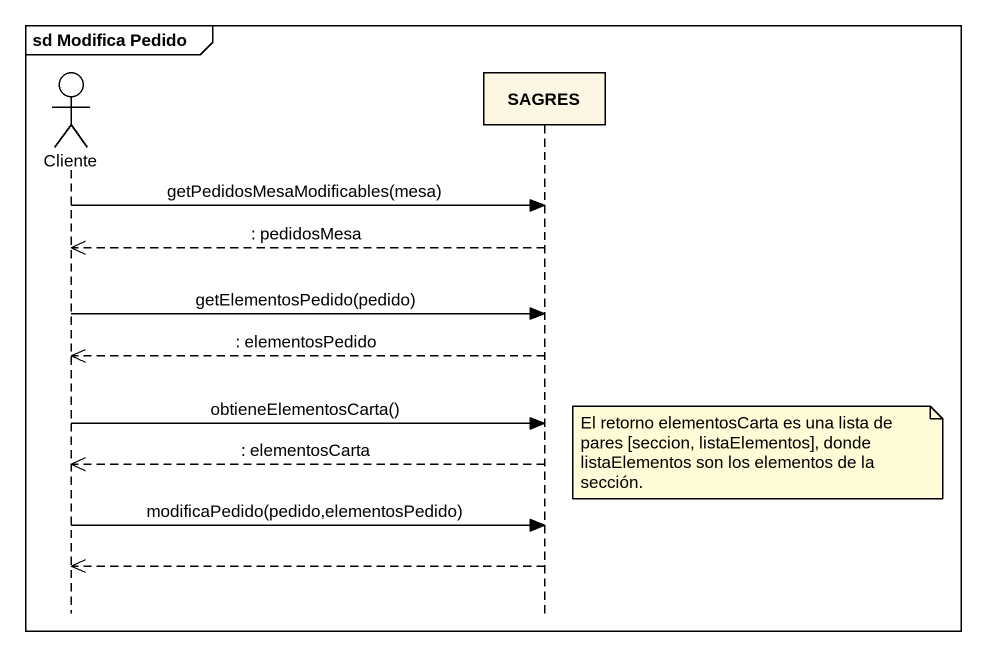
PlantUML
@startuml
mainframe sd Modifica Pedido
hide footbox
actor Cliente
participant SAGRES

Cliente -> SAGRES : getPedidosMesaModificables(mesa)
SAGRES -->> Cliente : : pedidosMesa
Cliente -> SAGRES : getElementosPedido(pedido)
SAGRES -->> Cliente : : elementosPedido
Cliente -> SAGRES : obtieneElementosCarta()
note right of SAGRES : El retorno elementosCarta es una lista de pares [seccion, listaElementos], donde listaElementos son los elementos de la sección.
SAGRES -->> Cliente : : elementosCarta
Cliente -> SAGRES : modificaPedido(pedido,elementosPedido)
SAGRES -->> Cliente
@enduml
